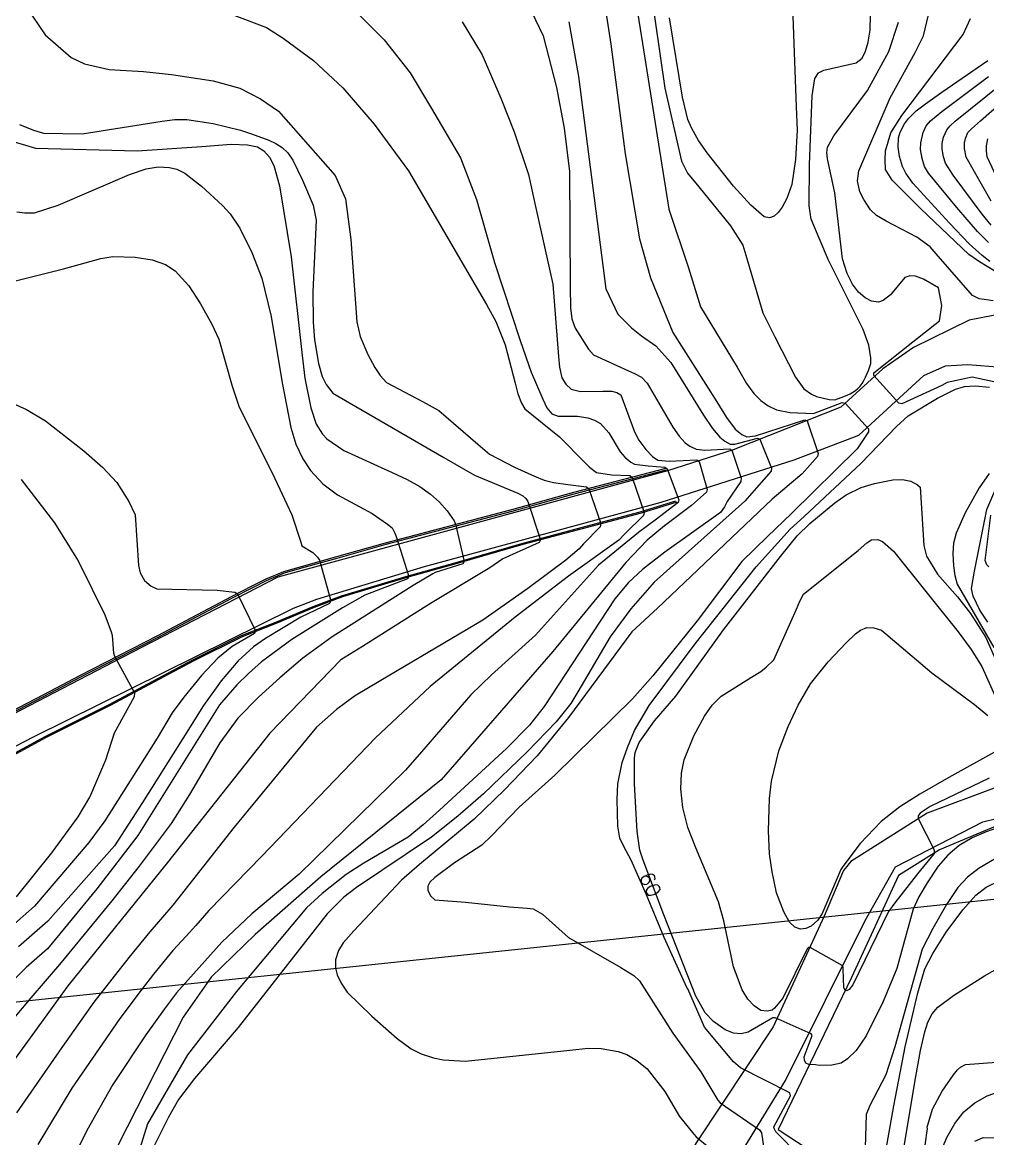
# Model space of a CAD drawing. Header units: feet. Extents: x 197796 to 199821, y 552499 to 555392.
# Drawn here: x 199147.8 to 199281.3, y 553524.7 to 553679.2 of the extents above; entities that cross this region are included whole.
import ezdxf
from ezdxf.enums import TextEntityAlignment as Align

# ---------------------------------------------------------------- set-up
doc = ezdxf.new("R2010")
doc.units = ezdxf.units.FT
doc.header["$MEASUREMENT"] = 0
for name, color, linetype in [('AAC001', 7, 'CONTINUOUS'), ('ADA085', 1, 'CONTINUOUS'), ('AZ0801', 7, 'CONTINUOUS'), ('BA003', 5, 'CONTINUOUS'), ('CA0011', 7, 'CONTINUOUS'), ('CAA001', 7, 'CONTINUOUS'), ('CAA002', 30, 'CONTINUOUS'), ('wipco_image', 2, 'CONTINUOUS')]:
    doc.layers.add(name, color=color, linetype=linetype)
doc.styles.add('NGSW', font='ROMANS.shx', dxfattribs={"bigfont": 'NGSW.shx'})
picture_1 = doc.add_image_def('image1.jpg', size_in_pixel=(8269, 5907))

msp = doc.modelspace()

# ---------------------------------------------------------------- linework, layer by layer
at = {"layer": 'AAC001', "color": 255}
msp.add_lwpolyline([(199282.73, 553568.06), (199274.67, 553564.69), (199269, 553561.16), (199262.5, 553547.04), (199252.38, 553525.99), (199262.77, 553519.16), (199260.1, 553508.99), (199257.37, 553497.93), (199253.65, 553485.09), (199249.18, 553467.71), (199245.1, 553448.15), (199244.59, 553445.08), (199255.2, 553442.39), (199254.78, 553439.21), (199252.94, 553427.12), (199250.66, 553414.55), (199248.61, 553402.48), (199246.55, 553392.29), (199229.29, 553391.01), (199229.66, 553386.01), (199230.39, 553383.18)], dxfattribs=at)
at = {"layer": 'ADA085', "color": 255}
for points in [[(199283.79, 553639), (199278.8, 553638.03), (199271.1, 553634.22), (199266.83, 553631.28), (199261.01, 553625.96), (199246.14, 553620.07), (199237.05, 553617.14), (199183.14, 553602.46), (199161.5, 553591.27), (199130.03, 553574.96), (199116.71, 553567.37)], [(199116.71, 553562.52), (199127.25, 553568.93), (199149.41, 553580.4), (199185.29, 553598.16), (199188.52, 553599.38), (199203.41, 553603.93), (199236.19, 553612.84), (199254.57, 553618.68), (199263.51, 553622.09), (199272.5, 553630.35), (199275.51, 553631.7), (199278.61, 553631.88), (199283.27, 553631.5)], [(199282.6, 553573.37), (199272.97, 553569.79), (199262.4, 553563.07), (199261.42, 553561.83), (199258.73, 553555.51), (199251.66, 553540.17), (199241.03, 553524.12), (199226.9, 553499.92), (199217.71, 553481.4), (199211.78, 553463.04), (199203.34, 553438.9), (199198.51, 553427.53), (199193.95, 553419.99), (199179.44, 553408.37), (199177, 553407.39), (199174.34, 553406.99), (199172.81, 553407.17), (199172.33, 553407.81), (199170.87, 553411.72)], [(199116.69, 553388.33), (199119.68, 553389.04), (199145.26, 553392.99), (199163.53, 553397.11), (199172.54, 553399.87), (199181.67, 553404.55), (199194.94, 553414.25), (199199.87, 553421.06), (199205.17, 553433.07), (199211.26, 553448.66), (199216.81, 553462.22), (199222.66, 553478.74), (199233.93, 553500.47), (199242.27, 553514.65), (199253.39, 553532.76), (199264.38, 553554.9), (199268.59, 553562.36), (199280.7, 553568.57), (199288.23, 553570.43), (199291.37, 553570.05), (199292.26, 553569.71), (199295.57, 553567.07)]]:
    msp.add_lwpolyline(points, dxfattribs=at)
at = {"layer": 'AZ0801', "color": 255}
for points in [[(199116.71, 553567.71), (199124.71, 553572.57), (199133.11, 553577.06), (199141.37, 553581.36), (199150.73, 553586.18), (199155.72, 553588.81), (199166.51, 553594.37), (199172.79, 553597.68), (199176.72, 553599.76), (199179.58, 553601.25), (199181.5, 553602.21), (199183.97, 553603.24), (199186.38, 553603.93), (199191.29, 553605.29), (199198.04, 553607.21), (199215.5, 553611.81), (199224.08, 553614.19), (199236.86, 553617.53)], [(199238.32, 553612.84), (199233.38, 553611.32), (199225.23, 553609.15), (199217.02, 553606.96), (199207.92, 553604.32), (199200.99, 553602.4), (199196.05, 553600.92), (199192.08, 553599.71), (199188.17, 553598.24), (199182.98, 553596.07), (199178.21, 553594.2), (199171.42, 553590.79), (199159.93, 553584.68), (199151.08, 553580.25), (199140.2, 553574.34), (199130.35, 553569.45), (199128.25, 553568.35), (199122.13, 553564.93), (199116.71, 553561.52)]]:
    msp.add_lwpolyline(points, dxfattribs=at)
at = {"layer": 'BA003', "color": 255}
for points in [[(199116.71, 553567.45), (199124.77, 553572.35), (199133.18, 553576.84), (199141.44, 553581.14), (199150.8, 553585.96), (199155.78, 553588.59), (199166.57, 553594.15), (199172.85, 553597.46), (199176.78, 553599.54), (199179.65, 553601.03), (199181.57, 553602), (199184.03, 553603.03), (199186.45, 553603.71), (199191.35, 553605.07), (199198.1, 553606.99), (199215.56, 553611.59), (199224.15, 553613.97), (199236.93, 553617.31)], [(199238.14, 553612.94), (199233.2, 553611.42), (199225.05, 553609.25), (199216.84, 553607.06), (199207.75, 553604.43), (199200.81, 553602.5), (199195.88, 553601.03), (199191.9, 553599.81), (199187.99, 553598.34), (199182.81, 553596.17), (199178.04, 553594.31), (199171.24, 553590.89), (199159.76, 553584.79), (199150.9, 553580.35), (199140.02, 553574.44), (199130.17, 553569.56), (199128.08, 553568.45), (199121.95, 553565.04), (199116.71, 553561.74)]]:
    msp.add_lwpolyline(points, dxfattribs=at)
at = {"layer": 'CAA001', "color": 255}
for points, elevation in [([(199217.73, 553681.83), (199219.86, 553677.4), (199221.68, 553670.23), (199222.76, 553664.58), (199223.47, 553658.58), (199223.57, 553642.65), (199223.64, 553639.71), (199223.8, 553638.22), (199224.26, 553636.91), (199226.13, 553634), (199226.79, 553633.22), (199231.64, 553631), (199232.48, 553630.63), (199233.43, 553630.11), (199234.24, 553629.31), (199237.77, 553623.2), (199238.64, 553621.94), (199239.51, 553621.06), (199240.15, 553620.57), (199241.01, 553620.18), (199242.2, 553620.02), (199245.65, 553620.22), (199245.97, 553620), (199247.24, 553616.14), (199247.17, 553615.7), (199245.3, 553612.9), (199244.93, 553612.16), (199244.36, 553611.37), (199236.69, 553605.9), (199233.57, 553603.5), (199231.65, 553601.71), (199229.76, 553599.46), (199219.97, 553584.54), (199217.93, 553581.95), (199214.75, 553578.7), (199205.48, 553570.18), (199203.22, 553568.15), (199201.16, 553566.46), (199195.04, 553562.83), (199192.58, 553561.27), (199189.26, 553558.65), (199187.09, 553556.68), (199177.4, 553545.09), (199170.61, 553536.3), (199165.09, 553526.76), (199162.08, 553517.12)], 55), ([(199254.35, 553681.34), (199254.85, 553667.56), (199255, 553664.33), (199254.77, 553660.26), (199254.23, 553656.8), (199253.56, 553654.84), (199252.92, 553653.64), (199252.38, 553652.91), (199251.79, 553652.41), (199251.15, 553652.19), (199250.43, 553652.32), (199248.58, 553653.94), (199246.17, 553656.56), (199242.53, 553661.19), (199241.35, 553662.91), (199240.42, 553664.57), (199239.88, 553665.78), (199239.14, 553668.89), (199237.32, 553679.87)], 60), ([(199281.64, 553646.12), (199280.58, 553646.95), (199278.81, 553648.57), (199276.05, 553651.45), (199270.98, 553656.97), (199270.03, 553658.37), (199269.57, 553659.29), (199269.13, 553660.66), (199268.95, 553661.98), (199269.03, 553663.25), (199269.24, 553664.05), (199269.83, 553665.2), (199270.38, 553665.92), (199271.47, 553666.99), (199272.75, 553667.98), (199275, 553669.56), (199281.38, 553673.96)], 55), ([(199147.37, 553665.11), (199149.31, 553664.32), (199150.68, 553663.92), (199156.03, 553663.79), (199167.11, 553665.55), (199168.86, 553665.8), (199170.54, 553665.81), (199174.18, 553665.26), (199177.94, 553664.31), (199179.47, 553663.83), (199181.87, 553662.93), (199182.86, 553662.47), (199183.74, 553661.91), (199184.52, 553661.17), (199185.21, 553660.15), (199186.56, 553657.41), (199188, 553653.92), (199188.44, 553651.84), (199187.97, 553641.96), (199188.01, 553637.74), (199188.18, 553635.29), (199188.76, 553632.04), (199189.28, 553630.21), (199189.8, 553629.12), (199190.76, 553627.91), (199206.08, 553618.99), (199210.33, 553616.57), (199216.35, 553614.06), (199217.05, 553613.7), (199217.45, 553613.31), (199217.71, 553612.9), (199219.45, 553607.6), (199219.3, 553607.26), (199214.26, 553604.98), (199212.44, 553603.72), (199204.25, 553598.79), (199194.82, 553592.86), (199191.85, 553590.98), (199182.02, 553580.86), (199167.84, 553562.92), (199154.07, 553545.85), (199142.5, 553529.95)], 50), ([(199146.97, 553558.21), (199151.87, 553564.3), (199155.5, 553569.26), (199157.1, 553571.97), (199159.34, 553577.15), (199160.53, 553580.89), (199163.31, 553585.93), (199163.32, 553586.37), (199160.57, 553591.44), (199160.44, 553591.91), (199160.24, 553594.37), (199160.11, 553594.84), (199159.25, 553597.17), (199157.47, 553600.75), (199155.44, 553604.83), (199152.29, 553609.95), (199147.65, 553615.94)], 45), ([(199288.18, 553569.69), (199281.16, 553567.18), (199279.19, 553566.37), (199277.4, 553565.3), (199275.85, 553563.97), (199274.5, 553562.45), (199272.96, 553560.13), (199271.81, 553558.17), (199271.02, 553556.47), (199269.71, 553551.65), (199268.77, 553548.26), (199266.9, 553543.68), (199264.53, 553538.95), (199263.14, 553536.93), (199261.93, 553535.74), (199261.06, 553535.18), (199259.79, 553534.87), (199258.04, 553534.86), (199257.52, 553534.92), (199256.59, 553534.96), (199256.21, 553535.18), (199255.99, 553535.59), (199255.96, 553536.03), (199257.07, 553538.97), (199256.94, 553539.22), (199251.95, 553541.46), (199251.63, 553541.46), (199248.21, 553539.46), (199247.22, 553539.21), (199246.2, 553539.31), (199245.03, 553539.77), (199243.4, 553540.92), (199242.25, 553542.14), (199240.96, 553544.45), (199236.55, 553555.69), (199233.67, 553563.26), (199233.24, 553564.66), (199232.83, 553567.23), (199232.5, 553573.84), (199232.5, 553577.39), (199232.57, 553578.16), (199233.13, 553579.56), (199235.24, 553582.56), (199238.19, 553585.95), (199244.81, 553595.16), (199252.69, 553605.31), (199254.99, 553608.16), (199256.72, 553609.86), (199260.2, 553612.71), (199261.79, 553613.82), (199263.86, 553614.85), (199265.71, 553615.4), (199268.21, 553615.9), (199269.56, 553615.95), (199270.71, 553615.74), (199271.62, 553615.24), (199272, 553614.88), (199272.51, 553606.83), (199272.89, 553605.34), (199274.41, 553602.87), (199277.18, 553599.71), (199278.98, 553597.42), (199281.09, 553594.08), (199282.87, 553590)], 60), ([(199274.81, 553522.78), (199275.71, 553524.88), (199276.79, 553526.79), (199278.05, 553528.41), (199279.55, 553529.67), (199281.27, 553530.64), (199283.14, 553531.28)], 55)]:
    msp.add_lwpolyline(points, dxfattribs=dict(at, elevation=elevation))
at = {"layer": 'CAA002', "color": 255}
for points, elevation in [([(199233.31, 553693.55), (199236.67, 553670.12), (199238.98, 553660.02), (199239.8, 553658.37), (199241.37, 553656.46), (199245.78, 553651.08), (199247.45, 553648.42), (199247.9, 553647.01), (199250.25, 553639.02), (199251.89, 553635.73), (199254.78, 553630.14), (199255.9, 553628.49), (199256.95, 553627.76), (199257.65, 553627.44), (199259.42, 553627.04), (199260.2, 553627.01), (199261.08, 553627.31), (199261.92, 553627.65), (199262.32, 553627.84), (199262.69, 553628.05), (199263.04, 553628.29), (199263.37, 553628.56), (199263.69, 553628.89), (199263.97, 553629.27), (199264.22, 553629.68), (199264.45, 553630.11), (199264.84, 553631.04), (199265.2, 553632.01), (199265.2, 553632.79), (199264.9, 553634.58), (199264.11, 553636.74), (199262.66, 553639.68), (199259.28, 553646.43), (199256.93, 553651.98), (199256.63, 553653.85), (199256.71, 553659.59), (199257.08, 553669.06), (199257.45, 553671.49), (199257.92, 553672.27), (199258.7, 553672.61), (199263.13, 553673.64), (199263.96, 553674.27), (199264.46, 553675.25), (199264.82, 553676.52), (199265.08, 553678.17), (199265.13, 553680.26)], 59), ([(199232.31, 553684.48), (199237.21, 553653.37), (199239.97, 553645.25), (199241.6, 553639.85), (199246.69, 553631.49), (199247.98, 553629.25), (199249.01, 553627.86), (199249.95, 553626.89), (199250.99, 553626.14), (199252.15, 553625.61), (199254.04, 553625.24), (199257.23, 553625.12), (199261.23, 553626.64), (199261.63, 553626.54), (199264.85, 553622.97), (199264.88, 553622.58), (199263.31, 553620.19), (199254.21, 553611.26), (199250.87, 553608.08), (199247.35, 553604.6), (199241.14, 553596.39), (199235, 553588.76), (199232.21, 553585.61), (199221.47, 553575.05), (199216.51, 553570.59), (199212.68, 553566.65), (199211.36, 553565.34), (199207.55, 553562.91), (199204.84, 553560.85), (199204.15, 553560.2), (199203.88, 553559.65), (199203.88, 553559.06), (199204.29, 553558.27), (199204.83, 553557.77), (199209.08, 553557.47), (199215.18, 553556.82), (199217.64, 553556.64), (199218.45, 553556.52), (199219.77, 553555.78), (199223.33, 553552.56), (199230.6, 553548.4), (199232.38, 553547.3), (199233.19, 553546.54), (199237.78, 553539.32), (199241.66, 553533.96), (199243.99, 553530.05), (199244.33, 553529.69), (199249.79, 553525.93), (199250.03, 553525.54), (199250.73, 553520.87)], 58), ([(199228.03, 553683.68), (199229.19, 553676.23), (199231.2, 553661.05), (199233.19, 553649.26), (199234.7, 553643.87), (199237.77, 553636.32), (199243.86, 553626.71), (199245.21, 553624.54), (199246.4, 553622.94), (199247.33, 553622.17), (199248.01, 553621.88), (199249.21, 553621.99), (199256.07, 553624.24), (199256.39, 553624.08), (199257.9, 553619.56), (199257.81, 553619.13), (199255.69, 553616.74), (199251.53, 553613.24), (199235.67, 553598.17), (199232.1, 553594.87), (199223.34, 553583), (199218.99, 553577.69), (199214.51, 553573), (199210.28, 553568.96), (199202.75, 553562.65), (199200.25, 553560.5), (199193.62, 553553.49), (199192.16, 553551.81), (199191.5, 553550.74), (199191.11, 553549.49), (199191.09, 553548.3), (199191.33, 553547.38), (199191.89, 553546.23), (199192.72, 553545.01), (199196.15, 553541.65), (199199.65, 553538.6), (199201.59, 553537.13), (199202.95, 553536.45), (199204.66, 553535.92), (199206, 553535.63), (199209.1, 553535.45), (199223.53, 553536.94), (199226.05, 553537.22), (199227.88, 553537.2), (199230.24, 553536.77), (199231.41, 553536.34), (199232.82, 553535.55), (199234.22, 553534.38), (199236.68, 553531.22), (199238.71, 553527.79), (199240.68, 553525.33), (199241.02, 553524.97), (199246.35, 553520.57)], 57), ([(199282.09, 553640.7), (199280.87, 553640.86), (199280.19, 553640.99), (199279.24, 553641.45), (199274.23, 553647.22), (199273.37, 553648.19), (199271.55, 553649.5), (199267.31, 553651.71), (199265.95, 553652.5), (199265.12, 553653.28), (199264.19, 553654.71), (199263.68, 553655.79), (199263.34, 553657.31), (199263.5, 553658.67), (199267.85, 553668.79), (199271.3, 553675.07), (199272.47, 553677.4), (199273.88, 553683.41)], 57), ([(199148.31, 553681.4), (199150.92, 553677.51), (199154.52, 553674.37), (199156.37, 553673.51), (199159.8, 553672.72), (199164.52, 553672.46), (199168.41, 553672.03), (199174.16, 553671.16), (199177.86, 553670.12), (199180.73, 553668.64), (199183.21, 553666.94), (199191.05, 553658.04), (199192.5, 553654.83), (199193.23, 553649.19), (199194.04, 553637.79), (199194.52, 553635.78), (199195.56, 553633.25), (199196.55, 553631.45), (199197.3, 553630.35), (199198.15, 553629.4), (199203.14, 553626.75), (199205.41, 553625.52), (199210.79, 553620.85), (199212.42, 553619.47), (199215.87, 553617.69), (199218.63, 553616.43), (199219.97, 553615.89), (199221.27, 553615.55), (199223.26, 553615.28), (199225.86, 553614.95), (199226.18, 553614.69), (199227.81, 553609.85), (199227.72, 553609.43), (199225.43, 553607.04), (199224.83, 553606.38), (199222.99, 553604.79), (199217.74, 553600.88), (199211.49, 553596.48), (199197.37, 553588.14), (199193.74, 553585.96), (199191.23, 553584.13), (199188.46, 553581.69), (199177.07, 553567.82), (199168.58, 553557.05), (199167.16, 553555.39), (199165.4, 553553.33), (199162.72, 553550.05), (199161, 553547.87), (199157.66, 553543.59), (199153.26, 553537.34), (199146.96, 553528.27)], 51), ([(199175.08, 553680.96), (199181.55, 553678.55), (199183.88, 553677.06), (199188.04, 553673.96), (199192.11, 553670.18), (199196.47, 553665.15), (199201.21, 553658.67), (199211.99, 553640.19), (199213.31, 553637.84), (199214.59, 553634.6), (199215.96, 553629.28), (199216.35, 553627.83), (199216.86, 553626.51), (199217.3, 553625.76), (199222.08, 553621.88), (199225.61, 553618.32), (199226.25, 553617.67), (199227.24, 553616.95), (199229.29, 553616.63), (199231.82, 553616.5), (199232.15, 553616.26), (199233.83, 553611.4), (199233.73, 553610.99), (199231.14, 553608.46), (199230.32, 553607.58), (199223.34, 553602.56), (199215.97, 553596.89), (199204.21, 553587.32), (199196.63, 553580.19), (199180.92, 553563.82), (199173.57, 553556.3), (199171.76, 553554.22), (199170.42, 553552.75), (199168.61, 553550.74), (199165.9, 553547.49), (199164.22, 553545.27), (199161.25, 553541.33), (199154.63, 553531.69), (199149.92, 553523.92)], 52), ([(199194.26, 553680.42), (199197.86, 553676.82), (199201.46, 553672.24), (199204.4, 553667.34), (199208.42, 553660.47), (199210.61, 553654.71), (199213.11, 553646.02), (199216.64, 553635.21), (199218.18, 553630.82), (199219.78, 553627.07), (199220.37, 553625.87), (199221.04, 553625.07), (199221.93, 553624.71), (199224.59, 553624.75), (199226.02, 553624.51), (199226.94, 553624.17), (199227.78, 553623.7), (199228.95, 553622.42), (199230.48, 553619.8), (199231.12, 553619.05), (199231.97, 553618.34), (199232.48, 553618.09), (199234.37, 553617.86), (199236.67, 553617.68), (199237.01, 553617.42), (199238.63, 553613.16), (199238.52, 553612.77), (199235.92, 553610.8), (199235.52, 553610.47), (199233.01, 553608.64), (199227.51, 553604.1), (199218.79, 553594.43), (199212.7, 553588.92), (199209.85, 553586.16), (199203.02, 553578.28), (199200.77, 553575.73), (199186.08, 553561.32), (199179.51, 553555.85), (199175.38, 553551.89), (199169.09, 553544.92), (199167.44, 553542.68), (199164.84, 553539.07), (199160.29, 553532.22), (199156.69, 553525.85), (199151.17, 553514.74)], 53), ([(199208.65, 553679.33), (199211.38, 553674.75), (199214, 553668.76), (199215.84, 553664.07), (199217.8, 553658.18), (199218.77, 553653.75), (199221.17, 553643), (199221.95, 553632.98), (199222.08, 553631.5), (199222.43, 553630.05), (199222.97, 553629.15), (199223.71, 553628.47), (199224.99, 553628.13), (199228.1, 553628.2), (199229.32, 553628.18), (199230.03, 553628), (199230.6, 553627.66), (199232.47, 553622.57), (199233.08, 553621.4), (199234.03, 553620.12), (199234.96, 553619.14), (199235.72, 553618.62), (199237.34, 553618.48), (199241.09, 553618.69), (199241.41, 553618.47), (199242.55, 553614.59), (199242.43, 553614.19), (199240.36, 553612.35), (199236.62, 553609.53), (199234.22, 553607.57), (199231.29, 553604.49), (199221.19, 553592.14), (199205.72, 553574.39), (199189.07, 553560.96), (199179.97, 553552.97), (199173.91, 553547.05), (199170.05, 553541.54), (199160.97, 553523.77)], 54), ([(199223.4, 553679.31), (199224.75, 553671.77), (199228.53, 553642.37), (199230.17, 553638.85), (199232.06, 553636.97), (199233.44, 553635.84), (199235.45, 553634.46), (199237.51, 553632.16), (199242.02, 553624.87), (199243.26, 553623), (199244.31, 553621.84), (199245, 553621.28), (199245.71, 553620.87), (199246.34, 553620.84), (199249.49, 553621.69), (199249.82, 553621.53), (199251.44, 553617.55), (199251.37, 553617.13), (199249.34, 553614.83), (199247.76, 553612.96), (199235.21, 553601.73), (199231.96, 553598.08), (199229.1, 553594.19), (199224.62, 553586.57), (199223.65, 553584.96), (199221.62, 553582.4), (199217.65, 553578.25), (199211.57, 553572.47), (199208.02, 553569.36), (199204.4, 553566.43), (199194.01, 553559.47), (199192.28, 553558.14), (199189.95, 553555.84), (199177.64, 553540.1), (199171.6, 553533.03), (199169.39, 553530.11), (199168, 553527.69), (199166, 553523.73)], 56), ([(199283.93, 553629.09), (199279.22, 553630.15), (199275.76, 553629.38), (199275, 553628.99), (199269.45, 553626.44), (199269.05, 553626.53), (199265.58, 553630.37), (199265.61, 553630.71), (199270.99, 553635.01), (199274.7, 553637.94), (199274.99, 553640.04), (199274.54, 553642.51), (199272.49, 553643.7), (199271.37, 553644.1), (199270.57, 553644.17), (199269.88, 553643.92), (199267.9, 553641.52), (199266.91, 553640.74), (199266.22, 553640.51), (199265.27, 553640.67), (199264.38, 553641.13), (199263.48, 553641.9), (199262.64, 553643.02), (199261.89, 553644.48), (199261.25, 553646.51), (199260.18, 553655.64), (199259.18, 553660.37), (199259.08, 553661.22), (199259.18, 553661.96), (199260.04, 553663.54), (199264.71, 553669.83), (199267.67, 553675.21), (199269.03, 553679.26)], 58), ([(199282.33, 553644.82), (199280.22, 553646.08), (199278.72, 553647.1), (199272.1, 553653.42), (199268.13, 553657.38), (199267.23, 553658.89), (199267.17, 553660.21), (199267.23, 553661.47), (199267.95, 553663.94), (199269.45, 553666.34), (199277.98, 553677.57), (199278.99, 553679.76)], 56), ([(199281.44, 553648.75), (199279.92, 553650.3), (199277.06, 553653.61), (199273.17, 553658.36), (199272.63, 553659.31), (199272.27, 553660.42), (199272.06, 553661.64), (199272.09, 553662.56), (199272.4, 553663.98), (199272.85, 553664.9), (199273.46, 553665.61), (199275.01, 553666.92), (199281.45, 553671.74)], 54), ([(199281.84, 553651.16), (199280.59, 553652.7), (199276.58, 553658.07), (199275.53, 553659.75), (199275.25, 553660.63), (199275.07, 553661.67), (199275.06, 553662.46), (199275.24, 553663.34), (199275.69, 553664.38), (199276.14, 553664.92), (199276.87, 553665.57), (199283.2, 553670.71)], 53), ([(199281.84, 553654.5), (199278.37, 553660.58), (199278.13, 553661.78), (199278.15, 553662.56), (199278.28, 553663.18), (199278.61, 553663.99), (199279.12, 553664.51), (199280.36, 553665.6), (199283.39, 553668.3)], 52), ([(199145.56, 553663.02), (199149.58, 553661.84), (199163.64, 553661.46), (199172.62, 553662.08), (199176.69, 553662.38), (199178.94, 553662.29), (199180.3, 553662.01), (199181.2, 553661.46), (199181.96, 553660.6), (199182.58, 553659.44), (199183.36, 553656.6), (199184.98, 553646.79), (199186.49, 553633.14), (199186.86, 553629.99), (199187.71, 553625.88), (199188.42, 553623.64), (199189.29, 553622.25), (199189.91, 553621.57), (199192.26, 553619.99), (199198.97, 553616.95), (199201.02, 553615.96), (199202.76, 553614.97), (199204.24, 553613.94), (199205.51, 553612.84), (199206.57, 553611.64), (199207.52, 553610.23), (199207.71, 553609.77), (199208.9, 553604.6), (199208.72, 553604.28), (199204.9, 553603.07), (199204.58, 553602.91), (199201.83, 553601.31), (199193.76, 553596.18), (199190.65, 553594.16), (199186.59, 553591.21), (199183.42, 553588.52), (199180.43, 553585.81), (199177.61, 553582.94), (199175.11, 553579.53), (199170.92, 553572.34), (199168.38, 553568.36), (199163.96, 553562.44), (199160.15, 553557.63), (199152.93, 553548.83), (199148.94, 553544.2), (199137.58, 553530.73)], 49), ([(199283.31, 553656.27), (199281.3, 553660.62), (199281.17, 553661.47), (199281.17, 553662.16), (199281.36, 553663.11)], 51), ([(199146.99, 553653.03), (199148.12, 553652.87), (199149.45, 553652.86), (199152.72, 553653.93), (199162.61, 553658.18), (199164.9, 553658.97), (199166.58, 553659.24), (199168.15, 553659.16), (199169.15, 553658.93), (199170.28, 553658.36), (199172.57, 553656.56), (199175.48, 553653.9), (199176.53, 553652.74), (199177.88, 553650.77), (199179.53, 553647.39), (199180.92, 553643.84), (199182.19, 553638.53), (199183.72, 553629.35), (199184.94, 553623.16), (199185.6, 553620.84), (199186.59, 553618.81), (199187.65, 553617.22), (199189.37, 553615.35), (199191.39, 553613.85), (199196.18, 553611.24), (199198.32, 553609.79), (199198.93, 553609.27), (199199.32, 553608.51), (199199.51, 553608.05), (199201.24, 553602.54), (199201.08, 553602.21), (199195.18, 553599.93), (199192.09, 553598.19), (199185.07, 553593.81), (199180.87, 553590.72), (199179.05, 553589.12), (199177.47, 553587.55), (199175.05, 553584.79), (199163.74, 553566.69), (199158.08, 553559.29), (199151.24, 553550.99), (199148.32, 553548.41), (199145.23, 553545.3)], 48), ([(199145.72, 553643.17), (199153.45, 553645.14), (199158.65, 553646.57), (199160.3, 553646.82), (199163.4, 553646.75), (199165.74, 553646.39), (199167.57, 553645.74), (199168.93, 553644.86), (199170.8, 553642.77), (199172.41, 553640.26), (199174.01, 553637.45), (199174.96, 553635.37), (199176.8, 553628.87), (199177.73, 553626.1), (199182.72, 553616.08), (199185.08, 553611.05), (199186.3, 553607.28), (199186.47, 553606.77), (199187.98, 553605.84), (199188.62, 553605.23), (199188.87, 553604.81), (199190.44, 553599.15), (199190.29, 553598.8), (199186.3, 553596.91), (199181.43, 553593.96), (199179.78, 553592.8), (199177.64, 553590.86), (199175.29, 553588.11), (199172.85, 553584.69), (199169.97, 553580.13), (199164.41, 553571.23), (199160.53, 553565.25), (199151.3, 553554.83), (199147.25, 553551.25)], 47), ([(199255.3, 553522.35), (199252.03, 553525.67), (199251.81, 553526.11), (199251.78, 553526.37), (199254.08, 553530.66), (199253.96, 553531.07), (199247.15, 553534.51), (199246.2, 553535.37), (199242.15, 553540.14), (199239.85, 553545.45), (199239.72, 553545.66), (199236.59, 553552.57), (199234.12, 553558.45), (199232.03, 553563.27), (199231.02, 553565.17), (199230.47, 553566.33), (199230.17, 553567.98), (199230.09, 553571.65), (199230.17, 553573.84), (199230.77, 553576.77), (199231.49, 553578.88), (199232.46, 553581.22), (199234.5, 553584.66), (199240.86, 553593.19), (199249.32, 553603.88), (199254.01, 553609.1), (199255.94, 553610.86), (199263.8, 553618.19), (199268.72, 553623.3), (199270.37, 553624.79), (199274.41, 553627.21), (199276.89, 553628.47), (199278.12, 553628.84), (199279.61, 553628.95), (199281.58, 553628.73)], 59), ([(199146.52, 553626.46), (199148.36, 553625.67), (199150.96, 553624.06), (199156.3, 553619.95), (199158.91, 553617.64), (199160.87, 553615.54), (199162.51, 553612.9), (199163.38, 553611.09), (199163.85, 553604.06), (199164.09, 553603.02), (199164.7, 553601.97), (199165.58, 553601.19), (199166.4, 553600.82), (199174.74, 553600.63), (199177.19, 553600.37), (199177.55, 553600.12), (199180.03, 553595.01), (199179.92, 553594.65), (199176.8, 553592.82), (199174.83, 553591.23), (199172.56, 553588.82), (199170.12, 553585.82), (199168.51, 553583.68), (199166.43, 553580.14), (199159.2, 553568.69), (199156.99, 553565.7), (199149.44, 553556.88), (199145.91, 553553.78)], 46), ([(199281.56, 553616.8), (199280.15, 553614.8), (199278.24, 553611.34), (199276.99, 553608.52), (199276.64, 553607.13), (199276.53, 553605.74), (199276.64, 553603.99), (199276.82, 553602.67), (199277.15, 553601.49), (199282.19, 553592.69)], 59), ([(199281.38, 553596.19), (199280.25, 553597.86), (199279.33, 553599.79), (199279.1, 553600.85), (199279.54, 553603.28), (199281.21, 553611.82), (199283.23, 553616.4)], 58), ([(199281.49, 553603.89), (199281.21, 553604.15), (199281.02, 553604.75), (199281.78, 553611.03)], 57), ([(199281.57, 553574.63), (199273.39, 553570.7), (199272, 553569.76), (199271.71, 553569.38), (199271.71, 553569.03), (199273.83, 553564.89), (199273.93, 553564.61), (199273.96, 553564.2), (199271.65, 553561.36), (199268.49, 553557.36), (199267.61, 553556.14), (199262.68, 553546.01), (199262.17, 553545.38), (199261.82, 553545.19), (199261.63, 553545.25), (199261.44, 553545.57), (199261.35, 553548.19), (199261.35, 553548.47), (199261.22, 553548.66), (199256.8, 553551.16), (199256.55, 553551.16), (199256.36, 553551), (199252.99, 553544.15), (199251.85, 553542.77), (199251.51, 553542.51), (199250.83, 553542.35), (199249.94, 553542.47), (199249.02, 553543.1), (199248.17, 553544.01), (199247.36, 553545.33), (199246.18, 553548.5), (199244.84, 553554.87), (199244.11, 553557.51), (199240.96, 553564.96), (199239.87, 553567.79), (199239.17, 553570.55), (199238.89, 553573.12), (199238.97, 553575.3), (199239.34, 553577.16), (199240.69, 553580.48), (199242.15, 553583.2), (199243.23, 553584.74), (199244.45, 553585.98), (199248.66, 553588.6), (199249.96, 553589.4), (199250.72, 553589.96), (199251.75, 553591.01), (199254.88, 553598.01), (199255.35, 553599.1), (199255.88, 553600.1), (199263.42, 553606.13), (199264.62, 553607.21), (199265.28, 553607.6), (199266.15, 553607.65), (199266.78, 553607.4), (199268.3, 553606.04), (199277.26, 553594.86), (199279.08, 553592.42), (199280.54, 553590.09), (199283.12, 553584.29)], 61), ([(199282.73, 553578.44), (199275.98, 553574.7), (199271.98, 553572.4), (199269.19, 553570.64), (199266.62, 553568.62), (199263.69, 553565.56), (199261.29, 553562.39), (199261.05, 553561.98), (199258.43, 553555.88), (199257.85, 553554.96), (199256.93, 553554.15), (199256.21, 553553.8), (199255.46, 553553.71), (199254.68, 553553.99), (199253.93, 553554.7), (199253.14, 553556.13), (199252.13, 553558.75), (199251.51, 553561.66), (199251.18, 553564.15), (199251.03, 553567.33), (199251.16, 553571.82), (199251.43, 553574.2), (199252.46, 553578.39), (199253.73, 553581.79), (199255.11, 553584.72), (199256.84, 553587.67), (199259.27, 553590.74), (199261.75, 553593.34), (199263.08, 553594.6), (199263.76, 553595.12), (199264.62, 553595.45), (199265.58, 553595.42), (199266.67, 553595.09), (199273.64, 553589.21), (199279.53, 553584.82), (199281.39, 553583.28)], 62), ([(199282.3, 553563.39), (199280.17, 553562.14), (199278.57, 553560.9), (199277.21, 553559.48), (199275.63, 553557.11), (199273.76, 553553.81), (199272.27, 553550.94), (199268.5, 553537.42), (199267.27, 553533.56), (199265.06, 553529.29), (199264.55, 553528.07), (199264.28, 553518.95)], 59), ([(199264.37, 553506.61), (199268.35, 553529.27), (199269.93, 553537.41), (199271.69, 553544.91), (199272.67, 553548.21), (199273.75, 553550.33), (199275.59, 553553.31), (199277.92, 553556.4), (199279.69, 553558.42), (199281.12, 553559.52), (199283.01, 553560.44)], 58), ([(199267.62, 553510.65), (199271.42, 553533.32), (199272.04, 553536.92), (199272.67, 553539.51), (199273.08, 553540.83), (199273.66, 553541.97), (199274.47, 553542.9), (199276.64, 553544.55), (199280.93, 553547.25), (199283.04, 553548.47)], 57), ([(199271.4, 553514.6), (199273.02, 553526.11), (199272.98, 553526.31), (199273.73, 553528.8), (199275.05, 553531.27), (199276.64, 553533.56), (199277.19, 553534.23), (199277.58, 553534.61), (199278.27, 553534.98), (199286.85, 553535.62)], 56), ([(199279.59, 553524.37), (199280.74, 553524.86), (199290.05, 553524.63)], 54)]:
    msp.add_lwpolyline(points, dxfattribs=dict(at, elevation=elevation))

# ---------------------------------------------------------------- texts
at = {"layer": 'CA0011', "style": 'NGSW'}
msp.add_text('60', height=2, rotation=294.99, dxfattribs=at).set_placement((199234.5, 553557.93), align=Align.RIGHT)

# ---------------------------------------------------------------- pictures from other files: only their frames are drawn
at = {"layer": 'wipco_image'}
image = msp.add_image(picture_1, insert=(198928.54, 553018.66), size_in_units=(698.97, 499.31), rotation=5.99868, dxfattribs=at)
image.dxf.flags = 7

doc.saveas('drawing.dxf')
